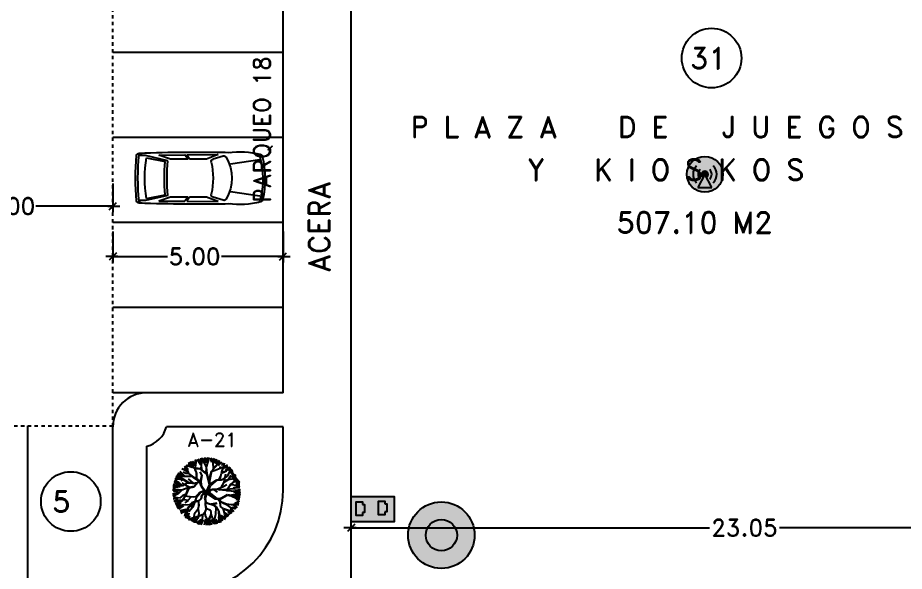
# Model space of a CAD drawing. Header units: millimetres. Extents: x 1590 to 1932, y -48 to 167.
# Drawn here: x 1730.23 to 1756.28, y 52.32 to 68.59 of the extents above; entities that cross this region are included whole.
import ezdxf

# ---------------------------------------------------------------- set-up
doc = ezdxf.new("R2010")
doc.units = ezdxf.units.MM
doc.header["$LTSCALE"] = 0.1
doc.header["$MEASUREMENT"] = 0
doc.header["$PDMODE"] = 35
doc.header["$PDSIZE"] = 0.75
doc.linetypes.add('DASHED', pattern=[0.75, 0.5, -0.25])
doc.layers.get('0').update_dxf_attribs({"linetype": 'CONTINUOUS'})
doc.layers.get('DEFPOINTS').update_dxf_attribs({"linetype": 'CONTINUOUS'})
for name, color, linetype in [('ACCESSP02', 7, 'CONTINUOUS'), ('C-PRKG-CARS', 1, 'CONTINUOUS'), ('CALLES', 3, 'CONTINUOUS'), ('CAMARAS', 253, 'CONTINUOUS'), ('Eth2Salidas', 5, 'CONTINUOUS'), ('L-SITE-TREE', 6, 'CONTINUOUS'), ('PARED', 4, 'CONTINUOUS'), ('PAREDES', 3, 'CONTINUOUS'), ('TEXT', 3, 'CONTINUOUS')]:
    doc.layers.add(name, color=color, linetype=linetype)
doc.styles.add('ROMAND', font='romand.shx')
doc.dimstyles.new('URBA', dxfattribs={"dimtxt": 20, "dimasz": 0.5, "dimexe": 1.25, "dimexo": 0.63, "dimgap": 0.63, "dimtad": 0, "dimtih": 1, "dimtoh": 1, "dimzin": 1, "dimdsep": 46, "dimtxsty": 'ROMAND', "dimcen": 2.5, "dimclrd": 1, "dimclre": 1, "dimclrt": 3, "dimadec": 0, "dimazin": 0, "dimtfac": 1, "dimtmove": 0, "dimatfit": 3, "dimfxl": 1, "dimtvp": 1, "dimtolj": 1, "dimtzin": 1, "dimarcsym": 0})

# ---------------------------------------------------------------- blocks, each defined once
blk = doc.blocks.new('UTP1$0$DIMBLOCK')
at = {"color": 1}
blk.add_line((-7.5, 0), (10.5, 0), dxfattribs=at)
at = {"color": 4}
blk.add_line((-5.25, -5.25), (5.25, 5.25), dxfattribs=at)
blk = doc.blocks.new('*D128')
at = {"layer": 'CALLES', "color": 1, "linetype": 'Continuous', "transparency": 16777216}
for p, q in [((1727.028, 63.711), (1727.028, 62.87)), ((1733.028, 63.711), (1733.028, 62.87)), ((1727.048, 63.05), (1729.206, 63.05)), ((1733.008, 63.05), (1730.77, 63.05))]:
    blk.add_line(p, q, dxfattribs=at)
at = {"layer": 'DEFPOINTS', "color": 0, "linetype": 'Continuous', "transparency": 16777216}
for p in [(1727.028, 63.773), (1733.028, 63.773), (1733.028, 63.05)]:
    blk.add_point(p, dxfattribs=at)
at = {"layer": 'CALLES', "color": 1, "linetype": 'Continuous', "transparency": 16777216, "xscale": 0.02, "yscale": 0.02, "zscale": 0.02, "rotation": 180}
blk.add_blockref('UTP1$0$DIMBLOCK', (1727.028, 63.05), dxfattribs=at)
at = {"layer": 'CALLES', "color": 1, "linetype": 'Continuous', "transparency": 16777216, "xscale": 0.02, "yscale": 0.02, "zscale": 0.02}
blk.add_blockref('UTP1$0$DIMBLOCK', (1733.028, 63.05), dxfattribs=at)
at = {"layer": 'CALLES', "color": 3, "linetype": 'Continuous', "transparency": 16777216, "insert": (1729.988, 63.05), "char_height": 0.5, "attachment_point": 5, "style": 'ROMAND'}
blk.add_mtext('\\A1;6.00', dxfattribs=at)
blk = doc.blocks.new('*D280')
at = {"layer": 'CALLES', "color": 1, "linetype": 'Continuous', "lineweight": -2, "transparency": 16777216}
for p, q in [((1733.028, 62.302), (1733.028, 61.39)), ((1738.028, 62.302), (1738.028, 61.39)), ((1733.048, 61.57), (1734.637, 61.57)), ((1738.008, 61.57), (1736.224, 61.57))]:
    blk.add_line(p, q, dxfattribs=at)
at = {"layer": 'DEFPOINTS', "color": 0, "linetype": 'Continuous', "transparency": 16777216}
for p in [(1733.028, 62.365), (1738.028, 62.365), (1738.028, 61.57)]:
    blk.add_point(p, dxfattribs=at)
at = {"layer": 'CALLES', "color": 1, "linetype": 'Continuous', "lineweight": -2, "transparency": 16777216, "xscale": 0.02, "yscale": 0.02, "zscale": 0.02, "rotation": 180}
blk.add_blockref('UTP1$0$DIMBLOCK', (1733.028, 61.57), dxfattribs=at)
at = {"layer": 'CALLES', "color": 1, "linetype": 'Continuous', "lineweight": -2, "transparency": 16777216, "xscale": 0.02, "yscale": 0.02, "zscale": 0.02}
blk.add_blockref('UTP1$0$DIMBLOCK', (1738.028, 61.57), dxfattribs=at)
at = {"layer": 'CALLES', "color": 3, "linetype": 'Continuous', "transparency": 16777216, "insert": (1735.431, 61.57), "char_height": 0.5, "attachment_point": 5, "style": 'ROMAND'}
blk.add_mtext('\\A1;5.00', dxfattribs=at)
blk = doc.blocks.new('02PTRX04')
at = {"color": 0, "linetype": 'ByBlock'}
for p, q in [((-0.283, 0.406), (-0.242, 0.381)), ((-0.216, 0.36), (-0.269, 0.427)), ((-0.261, 0.427), (-0.217, 0.371)), ((-0.217, 0.371), (-0.252, 0.436)), ((-0.205, 0.365), (-0.246, 0.44)), ((-0.225, 0.446), (-0.195, 0.375)), ((-0.205, 0.448), (-0.167, 0.398)), ((-0.184, 0.464), (-0.164, 0.441)), ((-0.162, 0.406), (-0.175, 0.431)), ((-0.173, 0.321), (-0.158, 0.427)), ((-0.158, 0.427), (-0.164, 0.474)), ((-0.144, 0.474), (-0.096, 0.398)), ((-0.08, 0.384), (-0.128, 0.483)), ((-0.099, 0.486), (-0.083, 0.431)), ((-0.08, 0.451), (-0.087, 0.493)), ((-0.08, 0.493), (-0.076, 0.453)), ((-0.078, 0.39), (-0.08, 0.451)), ((-0.078, 0.373), (-0.072, 0.496)), ((-0.039, 0.423), (-0.063, 0.493)), ((-0.037, 0.425), (-0.028, 0.5)), ((-0.007, 0.36), (-0.037, 0.425)), ((-0.01, 0.421), (0.017, 0.499)), ((-0.01, 0.497), (-0.01, 0.421)), ((-0.005, 0.36), (0.036, 0.5)), ((0.05, 0.489), (0.06, 0.433)), ((0.09, 0.421), (0.061, 0.498)), ((0.094, 0.335), (0.09, 0.421)), ((0.091, 0.454), (0.111, 0.489)), ((0.091, 0.486), (0.091, 0.454)), ((0.092, 0.423), (0.124, 0.481)), ((0.144, 0.471), (0.109, 0.413)), ((0.144, 0.401), (0.162, 0.464)), ((0.147, 0.386), (0.182, 0.461)), ((0.172, 0.408), (0.194, 0.448)), ((0.172, 0.385), (0.217, 0.436)), ((0.193, 0.345), (0.3, 0.395)), ((0.222, 0.383), (0.232, 0.428)), ((0.25, 0.36), (0.259, 0.418)), ((-0.351, 0.225), (-0.426, 0.262)), ((-0.336, 0.225), (-0.42, 0.27)), ((-0.328, 0.231), (-0.392, 0.297)), ((-0.278, 0.285), (-0.369, 0.335)), ((-0.308, 0.264), (-0.351, 0.287)), ((-0.338, 0.35), (-0.278, 0.285)), ((-0.286, 0.32), (-0.332, 0.369)), ((-0.313, 0.381), (-0.278, 0.325)), ((-0.217, 0.356), (-0.31, 0.386)), ((-0.269, 0.264), (-0.308, 0.264)), ((-0.265, 0.266), (-0.286, 0.32)), ((-0.211, 0.225), (-0.265, 0.266)), ((-0.168, 0.337), (-0.216, 0.36)), ((-0.168, 0.341), (-0.205, 0.365)), ((-0.173, 0.321), (-0.155, 0.266)), ((-0.155, 0.283), (-0.173, 0.321)), ((-0.13, 0.339), (-0.168, 0.341)), ((-0.097, 0.332), (-0.168, 0.337)), ((-0.155, 0.266), (-0.158, 0.193)), ((-0.149, 0.188), (-0.155, 0.283)), ((-0.087, 0.337), (-0.13, 0.339)), ((-0.072, 0.238), (-0.102, 0.291)), ((-0.003, 0.257), (-0.097, 0.332)), ((-0.087, 0.337), (-0.078, 0.39)), ((-0.08, 0.343), (-0.078, 0.328)), ((-0.069, 0.317), (-0.078, 0.373)), ((0.004, 0.259), (-0.069, 0.317)), ((-0.011, 0.272), (-0.005, 0.358)), ((0.002, 0.264), (-0.007, 0.36)), ((0.031, 0.176), (0.068, 0.296)), ((0.044, 0.156), (0.072, 0.304)), ((0.072, 0.304), (0.094, 0.335)), ((0.075, 0.298), (0.122, 0.313)), ((0.081, 0.311), (0.124, 0.315)), ((0.094, 0.347), (0.147, 0.388)), ((0.096, 0.335), (0.147, 0.386)), ((0.122, 0.313), (0.193, 0.345)), ((0.195, 0.347), (0.199, 0.375)), ((0.199, 0.203), (0.214, 0.272)), ((0.212, 0.277), (0.233, 0.337)), ((0.214, 0.272), (0.287, 0.306)), ((0.218, 0.285), (0.285, 0.304)), ((0.233, 0.337), (0.25, 0.36)), ((0.253, 0.143), (0.279, 0.262)), ((0.258, 0.35), (0.308, 0.378)), ((0.273, 0.315), (0.323, 0.365)), ((0.287, 0.306), (0.341, 0.362)), ((0.3, 0.229), (0.341, 0.3)), ((0.306, 0.328), (0.345, 0.356)), ((0.306, 0.324), (0.35, 0.347)), ((0.321, 0.3), (0.361, 0.335)), ((0.341, 0.3), (0.375, 0.326)), ((0.341, 0.274), (0.384, 0.31)), ((0.351, 0.267), (0.386, 0.292)), ((0.361, 0.249), (0.396, 0.274)), ((0.366, 0.206), (0.401, 0.262)), ((-0.399, 0.1), (-0.487, 0.13)), ((-0.4, 0.118), (-0.48, 0.154)), ((-0.404, 0.176), (-0.472, 0.183)), ((-0.409, 0.13), (-0.47, 0.168)), ((-0.411, 0.182), (-0.462, 0.203)), ((-0.359, 0.196), (-0.457, 0.216)), ((-0.361, 0.206), (-0.447, 0.236)), ((-0.351, 0.223), (-0.435, 0.259)), ((-0.351, 0.182), (-0.411, 0.182)), ((-0.353, 0.18), (-0.385, 0.156)), ((-0.216, 0.223), (-0.351, 0.223)), ((-0.269, 0.135), (-0.351, 0.182)), ((-0.286, 0.133), (-0.351, 0.18)), ((-0.22, 0.124), (-0.286, 0.133)), ((-0.2, 0.124), (-0.271, 0.186)), ((-0.205, 0.12), (-0.269, 0.135)), ((-0.13, 0.171), (-0.216, 0.223)), ((-0.106, 0.146), (-0.207, 0.214)), ((-0.113, 0.146), (-0.143, 0.128)), ((-0.11, 0.137), (-0.138, 0.128)), ((-0.087, 0.143), (-0.13, 0.171)), ((-0.11, 0.137), (-0.084, 0.077)), ((-0.095, 0.122), (-0.106, 0.146)), ((-0.093, 0.152), (-0.074, 0.236)), ((-0.078, 0.068), (-0.093, 0.141)), ((-0.074, 0.075), (-0.087, 0.143)), ((-0.084, 0.15), (-0.072, 0.238)), ((0.038, 0.098), (-0.003, 0.257)), ((0.034, 0.161), (0.004, 0.259)), ((0.044, 0.152), (0.034, 0.161)), ((0.046, 0.092), (0.036, 0.15)), ((0.038, 0.163), (0.051, 0.214)), ((0.051, 0.092), (0.044, 0.152)), ((0.051, 0.115), (0.147, 0.171)), ((0.055, 0.102), (0.132, 0.154)), ((0.057, 0.092), (0.152, 0.167)), ((0.147, 0.171), (0.191, 0.176)), ((0.152, 0.167), (0.208, 0.171)), ((0.178, 0.176), (0.203, 0.234)), ((0.191, 0.176), (0.199, 0.203)), ((0.208, 0.171), (0.24, 0.184)), ((0.208, 0.062), (0.255, 0.141)), ((0.24, 0.184), (0.3, 0.229)), ((0.255, 0.141), (0.315, 0.18)), ((0.257, 0.156), (0.317, 0.182)), ((0.315, 0.18), (0.369, 0.186)), ((0.317, 0.18), (0.354, 0.244)), ((0.347, 0.105), (0.423, 0.158)), ((0.369, 0.186), (0.42, 0.255)), ((0.369, 0.186), (0.431, 0.242)), ((0.381, 0.181), (0.434, 0.216)), ((0.386, 0.143), (0.439, 0.201)), ((0.422, 0.128), (0.482, 0.151)), ((0.423, 0.158), (0.47, 0.161)), ((0.427, 0.163), (0.457, 0.183)), ((-0.505, 0.027), (-0.381, 0.023)), ((-0.392, 0.072), (-0.503, 0.057)), ((-0.374, 0.023), (-0.503, 0.034)), ((-0.426, 0.085), (-0.501, 0.077)), ((-0.392, 0.017), (-0.498, -0.001)), ((-0.497, 0.085), (-0.454, 0.087)), ((-0.396, 0.081), (-0.495, 0.098)), ((-0.368, 0.023), (-0.422, -0.033)), ((-0.359, 0.087), (-0.4, 0.118)), ((-0.361, 0.087), (-0.396, 0.081)), ((-0.265, 0.06), (-0.368, 0.023)), ((-0.26, 0.06), (-0.366, 0.128)), ((-0.295, 0.126), (-0.361, 0.087)), ((-0.275, 0.053), (-0.31, -0.039)), ((-0.265, 0.051), (-0.306, -0.037)), ((-0.301, 0.09), (-0.252, 0.064)), ((-0.215, 0.118), (-0.295, 0.126)), ((-0.183, 0.075), (-0.265, 0.06)), ((-0.263, 0.053), (-0.187, 0.07)), ((-0.16, 0.12), (-0.209, 0.12)), ((-0.143, 0.128), (-0.205, 0.12)), ((-0.138, 0.128), (-0.183, 0.075)), ((-0.151, 0.126), (-0.183, 0.075)), ((-0.046, 0.01), (-0.112, -0.016)), ((-0.039, 0.002), (-0.11, -0.018)), ((-0.037, 0.004), (-0.08, 0.064)), ((-0.042, 0.019), (-0.078, 0.068)), ((-0.008, 0.002), (-0.076, -0.059)), ((-0.039, 0.027), (-0.074, 0.075)), ((-0.074, -0.05), (-0.031, 0.008)), ((-0.02, 0.004), (-0.074, -0.05)), ((-0.005, 0.001), (-0.042, 0.019)), ((-0.005, 0.001), (-0.039, 0.027)), ((-0.008, 0.002), (-0.033, -0.104)), ((-0.008, 0.002), (0.038, 0.098)), ((-0.008, 0.002), (0.046, 0.092)), ((-0.008, 0.002), (0.006, -0.035)), ((0.008, 0.014), (0.004, 0.001)), ((0.004, 0.001), (0.012, -0.033)), ((0.012, -0.033), (0.016, 0.001)), ((0.016, 0.027), (0.051, 0.085)), ((0.016, 0.001), (0.016, 0.027)), ((0.017, 0.008), (0.06, 0.036)), ((0.019, -0.001), (0.051, 0.025)), ((0.027, -0.009), (0.077, 0.032)), ((0.051, 0.025), (0.081, 0.036)), ((0.077, 0.032), (0.098, 0.032)), ((0.081, 0.036), (0.148, 0.036)), ((0.098, 0.032), (0.152, -0.007)), ((0.111, 0.025), (0.156, 0.034)), ((0.141, 0.036), (0.208, 0.062)), ((0.148, 0.036), (0.191, 0.027)), ((0.165, 0.036), (0.21, 0.062)), ((0.191, 0.027), (0.296, 0.036)), ((0.214, 0.062), (0.294, 0.103)), ((0.227, 0.027), (0.272, 0.025)), ((0.262, 0.032), (0.294, 0.015)), ((0.294, 0.015), (0.358, 0.01)), ((0.296, 0.036), (0.347, 0.105)), ((0.302, 0.038), (0.382, 0.047)), ((0.313, 0.042), (0.352, 0.109)), ((0.352, 0.105), (0.485, 0.09)), ((0.358, 0.01), (0.491, -0.013)), ((0.382, 0.047), (0.412, 0.045)), ((0.384, 0.012), (0.49, 0.002)), ((0.386, 0.055), (0.482, 0.06)), ((0.401, 0.093), (0.482, 0.072)), ((0.409, 0.019), (0.495, 0.029)), ((0.422, 0.125), (0.485, 0.125)), ((0.422, 0.108), (0.485, 0.11)), ((-0.417, -0.014), (-0.505, -0.041)), ((-0.422, -0.033), (-0.501, -0.072)), ((-0.429, -0.102), (-0.495, -0.11)), ((-0.404, -0.095), (-0.488, -0.082)), ((-0.385, -0.129), (-0.46, -0.132)), ((-0.327, -0.121), (-0.428, -0.134)), ((-0.353, -0.059), (-0.404, -0.095)), ((-0.303, -0.041), (-0.37, -0.142)), ((-0.306, -0.037), (-0.353, -0.059)), ((-0.202, -0.08), (-0.329, -0.065)), ((-0.28, -0.129), (-0.327, -0.121)), ((-0.239, -0.084), (-0.28, -0.129)), ((-0.16, -0.076), (-0.239, -0.084)), ((-0.155, -0.078), (-0.207, -0.23)), ((-0.112, -0.016), (-0.17, -0.076)), ((-0.11, -0.018), (-0.16, -0.076)), ((-0.151, -0.076), (-0.099, -0.016)), ((-0.089, -0.104), (-0.123, -0.134)), ((-0.099, -0.117), (-0.123, -0.136)), ((-0.084, -0.108), (-0.099, -0.117)), ((-0.078, -0.048), (-0.089, -0.104)), ((-0.076, -0.059), (-0.084, -0.108)), ((-0.02, -0.013), (-0.035, -0.099)), ((-0.033, -0.104), (-0.02, -0.157)), ((-0.005, -0.035), (-0.024, -0.102)), ((-0.024, -0.102), (-0.016, -0.153)), ((0.006, -0.035), (0.122, -0.108)), ((0.021, -0.005), (0.146, -0.102)), ((0.021, -0.016), (0.117, -0.089)), ((0.023, -0.037), (0.021, -0.016)), ((0.115, -0.097), (0.023, -0.037)), ((0.117, -0.089), (0.034, -0.035)), ((0.146, -0.102), (0.115, -0.097)), ((0.122, -0.108), (0.163, -0.11)), ((0.152, -0.102), (0.173, -0.102)), ((0.163, -0.11), (0.191, -0.145)), ((0.173, -0.102), (0.218, -0.091)), ((0.184, -0.114), (0.199, -0.145)), ((0.186, -0.114), (0.229, -0.093)), ((0.218, -0.091), (0.3, -0.044)), ((0.229, -0.093), (0.298, -0.05)), ((0.298, -0.05), (0.356, -0.061)), ((0.3, -0.044), (0.35, -0.054)), ((0.35, -0.054), (0.459, -0.044)), ((0.356, -0.061), (0.444, -0.097)), ((0.438, -0.104), (0.358, -0.065)), ((0.453, -0.035), (0.362, -0.052)), ((0.391, -0.062), (0.485, -0.064)), ((0.401, -0.001), (0.49, -0.029)), ((0.414, -0.077), (0.49, -0.079)), ((0.427, -0.112), (0.472, -0.125)), ((0.476, -0.114), (0.438, -0.104)), ((0.48, -0.108), (0.44, -0.099)), ((0.444, -0.097), (0.485, -0.099)), ((0.493, -0.039), (0.453, -0.035)), ((0.459, -0.044), (0.491, -0.054)), ((0.493, -0.046), (0.468, -0.042)), ((-0.449, -0.134), (-0.486, -0.142)), ((-0.428, -0.134), (-0.482, -0.149)), ((-0.381, -0.14), (-0.467, -0.178)), ((-0.37, -0.142), (-0.462, -0.198)), ((-0.384, -0.165), (-0.445, -0.211)), ((-0.349, -0.192), (-0.445, -0.222)), ((-0.402, -0.218), (-0.445, -0.226)), ((-0.439, -0.235), (-0.402, -0.218)), ((-0.434, -0.243), (-0.355, -0.196)), ((-0.346, -0.211), (-0.419, -0.258)), ((-0.263, -0.198), (-0.349, -0.192)), ((-0.278, -0.132), (-0.327, -0.164)), ((-0.269, -0.23), (-0.31, -0.396)), ((-0.273, -0.228), (-0.303, -0.282)), ((-0.237, -0.218), (-0.273, -0.228)), ((-0.207, -0.23), (-0.265, -0.297)), ((-0.222, -0.166), (-0.263, -0.198)), ((-0.258, -0.2), (-0.222, -0.175)), ((-0.222, -0.175), (-0.243, -0.218)), ((-0.213, -0.168), (-0.237, -0.218)), ((-0.157, -0.14), (-0.222, -0.166)), ((-0.153, -0.145), (-0.213, -0.168)), ((-0.123, -0.136), (-0.157, -0.14)), ((-0.127, -0.149), (-0.153, -0.145)), ((-0.121, -0.2), (-0.132, -0.263)), ((-0.129, -0.258), (-0.121, -0.321)), ((-0.127, -0.136), (-0.121, -0.2)), ((-0.121, -0.209), (-0.119, -0.138)), ((-0.013, -0.248), (-0.033, -0.301)), ((-0.024, -0.16), (-0.028, -0.192)), ((-0.028, -0.192), (-0.018, -0.252)), ((-0.018, -0.166), (-0.026, -0.19)), ((-0.026, -0.19), (-0.011, -0.243)), ((-0.02, -0.157), (0.006, -0.172)), ((-0.016, -0.153), (0.015, -0.168)), ((-0.011, -0.243), (0.051, -0.274)), ((0.006, -0.172), (0.088, -0.196)), ((0.015, -0.168), (0.077, -0.188)), ((0.143, -0.172), (0.064, -0.183)), ((0.088, -0.188), (0.133, -0.224)), ((0.088, -0.196), (0.131, -0.23)), ((0.09, -0.188), (0.143, -0.172)), ((0.131, -0.23), (0.126, -0.338)), ((0.135, -0.226), (0.176, -0.291)), ((0.189, -0.147), (0.193, -0.218)), ((0.191, -0.145), (0.287, -0.188)), ((0.193, -0.218), (0.234, -0.25)), ((0.201, -0.218), (0.195, -0.149)), ((0.199, -0.145), (0.285, -0.181)), ((0.234, -0.25), (0.257, -0.325)), ((0.24, -0.256), (0.326, -0.28)), ((0.244, -0.25), (0.33, -0.278)), ((0.281, -0.19), (0.35, -0.237)), ((0.285, -0.181), (0.39, -0.194)), ((0.287, -0.188), (0.397, -0.185)), ((0.348, -0.249), (0.371, -0.309)), ((0.35, -0.237), (0.393, -0.293)), ((0.366, -0.231), (0.419, -0.253)), ((0.39, -0.194), (0.424, -0.248)), ((0.397, -0.185), (0.47, -0.162)), ((0.404, -0.195), (0.444, -0.236)), ((0.409, -0.17), (0.477, -0.137)), ((0.417, -0.19), (0.47, -0.19)), ((-0.311, -0.261), (-0.399, -0.284)), ((-0.306, -0.269), (-0.389, -0.304)), ((-0.303, -0.282), (-0.385, -0.321)), ((-0.313, -0.304), (-0.328, -0.365)), ((-0.288, -0.261), (-0.314, -0.387)), ((-0.265, -0.316), (-0.288, -0.405)), ((-0.255, -0.354), (-0.273, -0.41)), ((-0.067, -0.344), (-0.226, -0.394)), ((-0.215, -0.39), (-0.054, -0.332)), ((-0.189, -0.332), (-0.196, -0.426)), ((-0.132, -0.263), (-0.189, -0.332)), ((-0.177, -0.39), (-0.182, -0.461)), ((-0.137, -0.377), (-0.169, -0.458)), ((-0.121, -0.321), (-0.132, -0.4)), ((-0.065, -0.344), (-0.071, -0.409)), ((-0.031, -0.306), (-0.065, -0.344)), ((-0.033, -0.301), (-0.028, -0.355)), ((-0.028, -0.355), (0, -0.4)), ((0.053, -0.346), (0.03, -0.398)), ((0.06, -0.344), (0.032, -0.402)), ((0.051, -0.274), (0.06, -0.344)), ((0.055, -0.327), (0.053, -0.346)), ((0.06, -0.344), (0.079, -0.394)), ((0.126, -0.338), (0.103, -0.448)), ((0.171, -0.299), (0.176, -0.366)), ((0.182, -0.458), (0.173, -0.37)), ((0.176, -0.291), (0.182, -0.355)), ((0.176, -0.366), (0.191, -0.456)), ((0.18, -0.355), (0.197, -0.456)), ((0.182, -0.355), (0.27, -0.407)), ((0.199, -0.347), (0.28, -0.387)), ((0.202, -0.382), (0.222, -0.433)), ((0.205, -0.382), (0.24, -0.412)), ((0.252, -0.334), (0.288, -0.375)), ((0.257, -0.325), (0.311, -0.366)), ((0.265, -0.312), (0.321, -0.349)), ((0.305, -0.281), (0.338, -0.332)), ((0.33, -0.278), (0.36, -0.323)), ((-0.226, -0.394), (-0.271, -0.422)), ((-0.207, -0.397), (-0.24, -0.43)), ((-0.205, -0.4), (-0.22, -0.438)), ((-0.196, -0.426), (-0.211, -0.448)), ((-0.088, -0.408), (-0.154, -0.463)), ((-0.071, -0.409), (-0.138, -0.482)), ((-0.123, -0.48), (-0.082, -0.426)), ((-0.071, -0.411), (-0.114, -0.484)), ((-0.056, -0.415), (-0.088, -0.486)), ((-0.02, -0.405), (-0.043, -0.493)), ((0, -0.4), (-0.013, -0.45)), ((-0.013, -0.45), (-0.007, -0.495)), ((0.002, -0.4), (0.045, -0.491)), ((0.005, -0.445), (0.01, -0.491)), ((0.032, -0.402), (0.03, -0.493)), ((0.043, -0.41), (0.063, -0.486)), ((0.066, -0.403), (0.098, -0.481)), ((0.079, -0.394), (0.161, -0.463)), ((0.103, -0.448), (0.118, -0.48)), ((0.121, -0.445), (0.139, -0.478)), ((0.129, -0.405), (0.172, -0.453))]:
    blk.add_line(p, q, dxfattribs=at)
blk = doc.blocks.new('02PCAR01')
at = {"color": 0, "linetype": 'ByBlock'}
for p, q in [((-138, 26), (-145, 26)), ((-112.5, 20.2), (-138, 26)), ((-136.9, 23.5), (-115.6, 19.3)), ((-122.9, 26.6), (-92.5, 26.8)), ((-109.3, 22.1), (-122.9, 26.6)), ((-89.4, 22.1), (-109.3, 22.1)), ((-89.4, 22.1), (-92.5, 26.8)), ((-90.4, 26.9), (-54.3, 27.3)), ((-87.2, 22.1), (-90.4, 26.9)), ((-67.5, 22.1), (-87.2, 22.1)), ((-54.3, 27.3), (-67.5, 22.1)), ((-48.3, 25.7), (-60, 22.2)), ((-6, 21), (-40, 16)), ((-112.5, -20.1), (-138, -26)), ((-136.9, -23.4), (-115.6, -19.1)), ((-6, -21), (-40, -16)), ((-138, -26), (-145, -26)), ((-109.3, -21.9), (-122.9, -26.5)), ((-122.9, -26.5), (-92.5, -26.7)), ((-89.4, -21.9), (-109.3, -21.9)), ((-89.4, -21.9), (-92.5, -26.7)), ((-87.2, -21.9), (-90.4, -26.7)), ((-90.4, -26.7), (-54.3, -27.2)), ((-67.5, -21.9), (-87.2, -21.9)), ((-54.3, -27.2), (-67.5, -21.9)), ((-48.3, -25.5), (-60, -22))]:
    blk.add_line(p, q, dxfattribs=at)
for centre, radius, start, end in [((110.9, 0.1), 260.7, 174.2342, 185.7658), ((-145.4, 25.9), 3.14, 92.1119, 173.4899), ((111.9, 0.1), 258.8, 174.0142, 185.9858), ((-77.2, -1914.3), 1944.6, 88.8902, 92.0123), ((-141.6, 24.6), 4.6, 94.3987, 147.5288), ((-8, 0.1), 131.1, 169.6897, 190.3103), ((-59.1, 19.3), 3, 106.7984, 193.6631), ((-47.5, 22.9), 3, 31.1455, 106.7984), ((-87.1, 0.1), 48.7, 330.0774, 29.9226), ((-30, -77.7), 108.3, 76.6607, 96.5655), ((-8.9, 25.3), 3.14, 17.8179, 78.3942), ((-95.5, 0.9), 93.1, 343.0347, 15.8141), ((-5.8, 24.6), 3.14, 14.3452, 76.6607), ((-111.8, 0.9), 111.8, 346.3976, 12.667), ((146, 0.1), 262.3, 175.7971, 184.2029), ((147.7, 0.1), 261, 175.5919, 184.4407), ((-142.7, 0.1), 82.7, 347.0683, 12.9317), ((-59.1, -19.1), 3, 166.3369, 253.2016), ((-145.4, -25.7), 3.14, 186.5101, 267.8881), ((-141.6, -24.4), 4.6, 212.4712, 265.6013), ((-77.2, 1914.5), 1944.6, 267.9877, 271.1098), ((-47.5, -22.7), 3, 253.2016, 328.8545), ((-30, 77.9), 108.3, 263.4345, 283.1156), ((-9.4, -25.2), 3.14, 281.3249, 340.8826), ((-6.2, -24.5), 3.14, 283.1156, 344.5941)]:
    blk.add_arc(centre, radius, start, end, dxfattribs=at)
blk = doc.blocks.new('*D324')
at = {"color": 1, "linetype": 'Continuous', "transparency": 16777216}
for p, q in [((1740.028, 52.872), (1740.028, 53.773)), ((1762.757, 52.872), (1762.757, 53.773)), ((1740.048, 53.593), (1750.554, 53.593)), ((1762.737, 53.593), (1752.618, 53.593))]:
    blk.add_line(p, q, dxfattribs=at)
at = {"layer": 'DEFPOINTS', "color": 0, "linetype": 'Continuous', "transparency": 16777216}
for p in [(1762.757, 53.593), (1740.028, 52.81), (1762.757, 52.81)]:
    blk.add_point(p, dxfattribs=at)
at = {"color": 1, "linetype": 'Continuous', "transparency": 16777216, "xscale": 0.02, "yscale": 0.02, "zscale": 0.02, "rotation": 180}
blk.add_blockref('UTP1$0$DIMBLOCK', (1740.028, 53.593), dxfattribs=at)
at = {"color": 1, "linetype": 'Continuous', "transparency": 16777216, "xscale": 0.02, "yscale": 0.02, "zscale": 0.02}
blk.add_blockref('UTP1$0$DIMBLOCK', (1762.757, 53.593), dxfattribs=at)
at = {"color": 3, "linetype": 'Continuous', "transparency": 16777216, "insert": (1751.586, 53.593), "char_height": 0.5, "attachment_point": 5, "style": 'ROMAND'}
blk.add_mtext('\\A1;23.05', dxfattribs=at)
blk = doc.blocks.new('dosSALIDAS')
at = {"layer": 'Eth2Salidas', "linetype": 'Continuous'}
h = blk.add_hatch(color=0, dxfattribs=at)
h.dxf.hatch_style = 1
h.paths.add_polyline_path([(0.325, 0), (0, 0), (0, -0.55), (0.325, -0.55)])
h.paths.add_polyline_path([(0.12, -0.171), (0.12, -0.146), (0.079, -0.146), (0.079, -0.065), (0.255, -0.065), (0.255, -0.146), (0.222, -0.146), (0.222, -0.171)], flags=16)
h.paths.add_polyline_path([(0.264, -0.351), (0.264, -0.431), (0.23, -0.431), (0.23, -0.456), (0.128, -0.456), (0.128, -0.431), (0.087, -0.431), (0.087, -0.351)], flags=16)
h = blk.add_hatch(color=256, dxfattribs=at)
h.dxf.hatch_style = 1
h.paths.add_polyline_path([(0.222, -0.171), (0.222, -0.146), (0.255, -0.146), (0.255, -0.065), (0.079, -0.065), (0.079, -0.146), (0.12, -0.146), (0.12, -0.171)])
h = blk.add_hatch(color=256, dxfattribs=at)
h.dxf.hatch_style = 1
h.paths.add_polyline_path([(0.23, -0.456), (0.23, -0.431), (0.264, -0.431), (0.264, -0.351), (0.087, -0.351), (0.087, -0.431), (0.128, -0.431), (0.128, -0.456)])
at = {"layer": 'Eth2Salidas', "color": 18, "linetype": 'Continuous', "true_color": 0x000000}
blk.add_lwpolyline([(0, 0), (0.325, 0), (0.325, -0.55), (0, -0.55)], close=True, dxfattribs=at)
for points in [[(0.12, -0.146), (0.079, -0.146), (0.079, -0.065), (0.255, -0.065), (0.255, -0.146), (0.222, -0.146)], [(0.222, -0.146), (0.222, -0.171), (0.12, -0.171), (0.12, -0.146)], [(0.128, -0.431), (0.087, -0.431), (0.087, -0.351), (0.264, -0.351), (0.264, -0.431), (0.23, -0.431)], [(0.23, -0.431), (0.23, -0.456), (0.128, -0.456), (0.128, -0.431)]]:
    blk.add_lwpolyline(points, dxfattribs=at)
blk = doc.blocks.new('cams')
at = {"layer": 'CAMARAS', "linetype": 'Continuous', "true_color": 0xffffff}
h = blk.add_hatch(color=7, dxfattribs=at)
h.dxf.hatch_style = 1
h.paths.add_polyline_path([(-0.977, 0, 1), (0.977, 0, 1)])
h.paths.add_polyline_path([(0.46, 0, -1), (-0.46, 0, -1)], flags=16)
at = {"layer": 'CAMARAS', "linetype": 'Continuous', "true_color": 0x939598}
h = blk.add_hatch(color=252, dxfattribs=at)
h.dxf.hatch_style = 1
h.paths.add_polyline_path([(-0.46, 0, 1), (0.46, 0, 1)])
at = {"layer": 'CAMARAS', "color": 0, "linetype": 'Continuous'}
for radius in [0.977, 0.977, 0.977, 0.46]:
    blk.add_circle((0, 0), radius, dxfattribs=at)
blk = doc.blocks.new('PuntoAcceso02')
at = {"layer": 'ACCESSP02', "linetype": 'Continuous'}
h = blk.add_hatch(color=256, dxfattribs=at)
h.set_gradient(color1=(237, 31, 36), color2=(247, 171, 174))
h.paths.add_polyline_path([(-0.528, 0, 1), (0.528, 0, 1)])
h.paths.add_polyline_path([(0.042, -0.082), (0.2, -0.388), (-0.209, -0.39), (-0.043, -0.081, -4.049664)], flags=16)
h = blk.add_hatch(color=256, dxfattribs=at)
h.set_gradient(color1=(247, 171, 174), color2=(247, 171, 174))
h.paths.add_polyline_path([(-0.209, -0.39), (0.2, -0.388), (0, 0)])
h = blk.add_hatch(color=256, dxfattribs=at)
h.set_gradient(color1=(153, 27, 30), color2=(237, 31, 36))
h.paths.add_polyline_path([(0, 0), (0.042, -0.082, 4.049664), (-0.043, -0.081)])
at = {"layer": 'ACCESSP02', "color": 18, "linetype": 'Continuous', "true_color": 0x000000}
for p, q in [((0, 0), (-0.209, -0.39)), ((0.2, -0.388), (0, 0)), ((-0.209, -0.39), (0.2, -0.388))]:
    blk.add_line(p, q, dxfattribs=at)
blk.add_circle((0, 0), 0.528, dxfattribs=at)
for radius, start, end in [(0.349, 134.9548, 225.0265), (0.199, 134.9548, 225.0265), (0.092, 297.3127, 241.8295), (0.199, 314.9548, 45.0265), (0.349, 314.9548, 45.0265)]:
    blk.add_arc((0, 0), radius, start, end, dxfattribs=at)

msp = doc.modelspace()

# ---------------------------------------------------------------- linework, layer by layer
at = {"color": 2, "linetype": 'Continuous'}
for p, q in [((1738.0279, 67.5654), (1733.0279, 67.5654)), ((1738.0279, 65.0654), (1733.0279, 65.0654)), ((1738.0279, 62.5654), (1733.0279, 62.5654)), ((1738.0279, 60.0654), (1733.0279, 60.0654)), ((1734.0279, 57.5654), (1733.0279, 57.5654)), ((1730.5279, 51.5869), (1730.5279, 56.5869)), ((1738.0278, 56.5654), (1734.6025, 56.5654)), ((1738.0278, 54.6879), (1738.0278, 56.5654)), ((1734.0279, 51.6879), (1734.0279, 55.9908))]:
    msp.add_line(p, q, dxfattribs=at)
for centre in [(1750.6181, 67.4008), (1731.7929, 54.3672)]:
    msp.add_circle(centre, 0.8758, dxfattribs=at)
for centre, radius, start, end in [((1733.8279, 56.7654), 0.8, 284.47751, 345.52249), ((1735.0278, 54.6879), 3, 270, 0)]:
    msp.add_arc(centre, radius, start, end, dxfattribs=at)
at = {"layer": 'PARED', "color": 2}
for p, q in [((1740.0279, 65.9283), (1740.0279, 91.9711)), ((1740.0279, 52.0654), (1740.0279, 74.0654))]:
    msp.add_line(p, q, dxfattribs=at)
at = {"layer": 'PARED', "color": 3}
for p, q in [((1738.0279, 57.5654), (1738.0279, 72.5654)), ((1738.0279, 57.5654), (1734.0279, 57.5654)), ((1733.0279, 51.5869), (1733.0279, 56.5654))]:
    msp.add_line(p, q, dxfattribs=at)
msp.add_arc((1734.0279, 56.5654), 1, 90, 180, dxfattribs=at)
at = {"layer": 'PAREDES', "color": 2, "linetype": 'DASHED'}
for p, q in [((1733.0279, 56.5654), (1733.0279, 73.5654)), ((1719.5279, 56.5869), (1733.0279, 56.5869))]:
    msp.add_line(p, q, dxfattribs=at)

# ---------------------------------------------------------------- block references
at = {"layer": 'ACCESSP02', "linetype": 'Continuous'}
msp.add_blockref('PuntoAcceso02', (1750.4224, 63.9846), dxfattribs=at)
at = {"layer": 'C-PRKG-CARS', "xscale": -0.02539999999999054, "yscale": 0.02539999999999765, "zscale": 0.0254, "rotation": 180}
msp.add_blockref('02PCAR01', (1737.4971, 63.8742), dxfattribs=at)
at = {"layer": 'CAMARAS', "color": 0, "linetype": 'Continuous'}
msp.add_blockref('cams', (1742.6792, 53.3761), dxfattribs=at)
at = {"layer": 'Eth2Salidas', "color": 0, "linetype": 'Continuous', "xscale": 2.294213201718801, "yscale": 2.294213201718801, "zscale": 2.294213201718801, "rotation": 90}
msp.add_blockref('dosSALIDAS', (1740.0279, 53.7728), dxfattribs=at)
at = {"layer": 'L-SITE-TREE', "color": 1, "xscale": 2, "yscale": 2, "zscale": 2}
msp.add_blockref('02PTRX04', (1735.7929, 54.6575), dxfattribs=at)

# ---------------------------------------------------------------- texts
at = {"layer": 'TEXT', "style": 'ROMAND'}
for s, p in [('31', (1749.9887, 67.0865)), ('P L A Z A   D E   J U E G O S', (1741.7711, 65.0628)), ('Y   K I O S K O S', (1745.209, 63.8069)), ('507.10 M2', (1747.8262, 62.2568))]:
    msp.add_text(s, height=0.625, dxfattribs=at).set_placement(p)
for s, height, p in [('PARQUEO 18', 0.5, (1737.6585, 63.1473)), ('ACERA', 0.625, (1739.4006, 61.1064))]:
    msp.add_text(s, height=height, rotation=90, dxfattribs=at).set_placement(p)
at = {"layer": 'TEXT', "color": 2, "style": 'ROMAND'}
for s, height, p in [('A-21', 0.4, (1735.221, 55.9873)), ('5', 0.625, (1731.2477, 54.0529))]:
    msp.add_text(s, height=height, dxfattribs=at).set_placement(p)

# ---------------------------------------------------------------- dimensions: what is measured, and where the dimension line sits
at = {"color": 7, "linetype": 'Continuous'}
dim = msp.add_linear_dim(base=(1762.7571, 53.5928), p1=(1740.0279, 52.8099), p2=(1762.7571, 52.8099), text='23.05', dimstyle='URBA', override={"dimtxt": 0.5, "dimasz": 0.02, "dimexe": 0.18, "dimexo": 0.0625, "dimgap": 0.02, "dimzin": 0, "dimblk1": 'UTP1$0$DIMBLOCK', "dimblk2": 'UTP1$0$DIMBLOCK', "dimsah": 1, "dimcen": 0.09, "dimtdec": 4, "dimtofl": 0, "dimtvp": 0, "dimtzin": 0}, dxfattribs=at)
dim.commit()
dim.dimension.update_dxf_attribs({"geometry": '*D324', "text_midpoint": (1751.5857, 53.5928), "dimtype": 160})
at = {"layer": 'CALLES', "color": 2, "linetype": 'Continuous'}
dim = msp.add_linear_dim(base=(1733.0279, 63.0502), p1=(1727.0279, 63.7733), p2=(1733.0279, 63.7733), dimstyle='URBA', override={"dimtxt": 0.5, "dimasz": 0.02, "dimexe": 0.18, "dimexo": 0.0625, "dimgap": 0.02, "dimzin": 0, "dimblk1": 'UTP1$0$DIMBLOCK', "dimblk2": 'UTP1$0$DIMBLOCK', "dimsah": 1, "dimcen": 0.09, "dimtdec": 4, "dimtofl": 0, "dimtvp": 0, "dimtzin": 0}, dxfattribs=at)
dim.commit()
dim.dimension.update_dxf_attribs({"geometry": '*D128', "text_midpoint": (1729.9876, 63.0502), "dimtype": 160})
at = {"layer": 'CALLES', "color": 4, "linetype": 'Continuous'}
dim = msp.add_linear_dim(base=(1738.0279, 61.5695), p1=(1733.0279, 62.3647), p2=(1738.0279, 62.3647), angle=180, dimstyle='URBA', override={"dimtxt": 0.5, "dimasz": 0.02, "dimexe": 0.18, "dimexo": 0.0625, "dimgap": 0.02, "dimzin": 0, "dimblk1": 'UTP1$0$DIMBLOCK', "dimblk2": 'UTP1$0$DIMBLOCK', "dimsah": 1, "dimcen": 0.09, "dimtdec": 4, "dimtofl": 0, "dimtvp": 0, "dimtzin": 0}, dxfattribs=at)
dim.commit()
dim.dimension.update_dxf_attribs({"geometry": '*D280', "text_midpoint": (1735.4305, 61.5695), "dimtype": 160})

doc.saveas('drawing.dxf')
